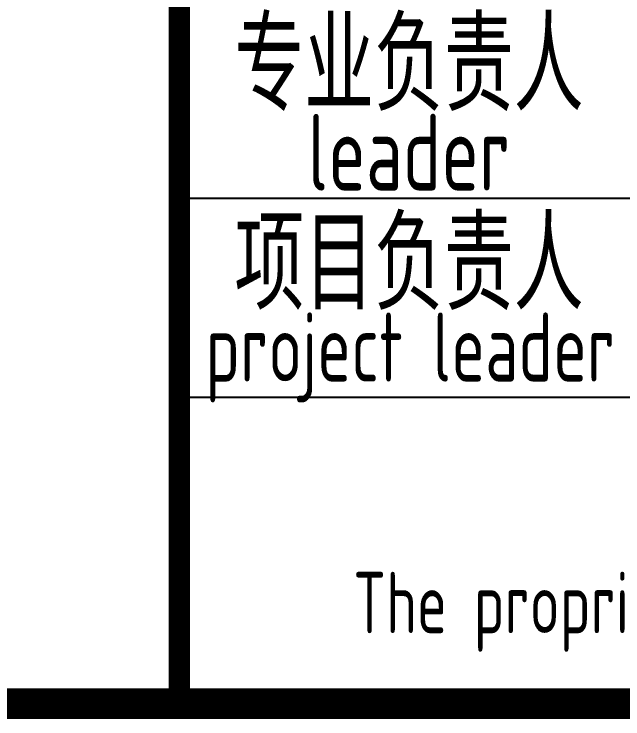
# Model space of a CAD drawing. Extents: x 6250600 to 6678662, y -692028 to -290561.
# Drawn here: x 6513126 to 6515114, y -556951 to -554650 of the extents above; entities that cross this region are included whole.
import ezdxf
from ezdxf.enums import TextEntityAlignment as Align

# ---------------------------------------------------------------- set-up
doc = ezdxf.new("R2010")
doc.units = 0
doc.header["$LTSCALE"] = 1000
doc.header["$MEASUREMENT"] = 0
doc.layers.get('0').update_dxf_attribs({"linetype": 'CONTINUOUS'})
doc.layers.add('PUB_TITLE', color=4, linetype='CONTINUOUS')
doc.styles.add('AHD', font='sceie.shx', dxfattribs={"width": 0.7, "bigfont": 'sceic.shx'})

msp = doc.modelspace()

# ---------------------------------------------------------------- linework, layer by layer
for p, q in [((6513665, -555250.9), (6531665, -555250.9)), ((6513665, -555900.9), (6531665, -555900.9)), ((6513665, -556900.9), (6531665, -556900.9))]:
    msp.add_line(p, q)
msp.add_lwpolyline([(6531665, -550900.9, 70, 70, 0), (6513665, -550900.9, 70, 70, 0), (6513665, -556900.9, 0, 0, 0)], format="xyseb")
at = {"const_width": 70}
msp.add_lwpolyline([(6513665, -550900.9), (6513665, -556900.9)], dxfattribs=at)
at = {"layer": 'PUB_TITLE', "color": 4, "const_width": 100}
msp.add_lwpolyline([(6475765, -556900.9), (6531665, -556900.9), (6531665, -516900.9), (6475765, -516900.9)], close=True, dxfattribs=at)

# ---------------------------------------------------------------- texts
at = {"style": 'AHD', "width": 0.8}
for s, height, p in [('专业负责人', 300, (6514415, -554800.9)), ('leader', 250, (6514415, -555100.9)), ('项目负责人', 300, (6514415, -555450.9)), ('project leader', 225, (6514419, -555770.9)), ('The proprietary right of this document belongs to Anhui Huadong Chemical And Medical Engineering  Co.,Ltd.  and any replication or transfer to the 3rd. side is forbidden without its permission. ', 200, (6522665, -556600.9)), ('The proprietary right of this document belongs to Anhui Huadong Chemical And Medical Engineering  Co.,Ltd.  and any replication or transfer to the 3rd. side is forbidden without its permission. ', 200, (6522665, -556600.9))]:
    msp.add_text(s, height=height, dxfattribs=at).set_placement(p, align=Align.MIDDLE)

doc.saveas('drawing.dxf')
